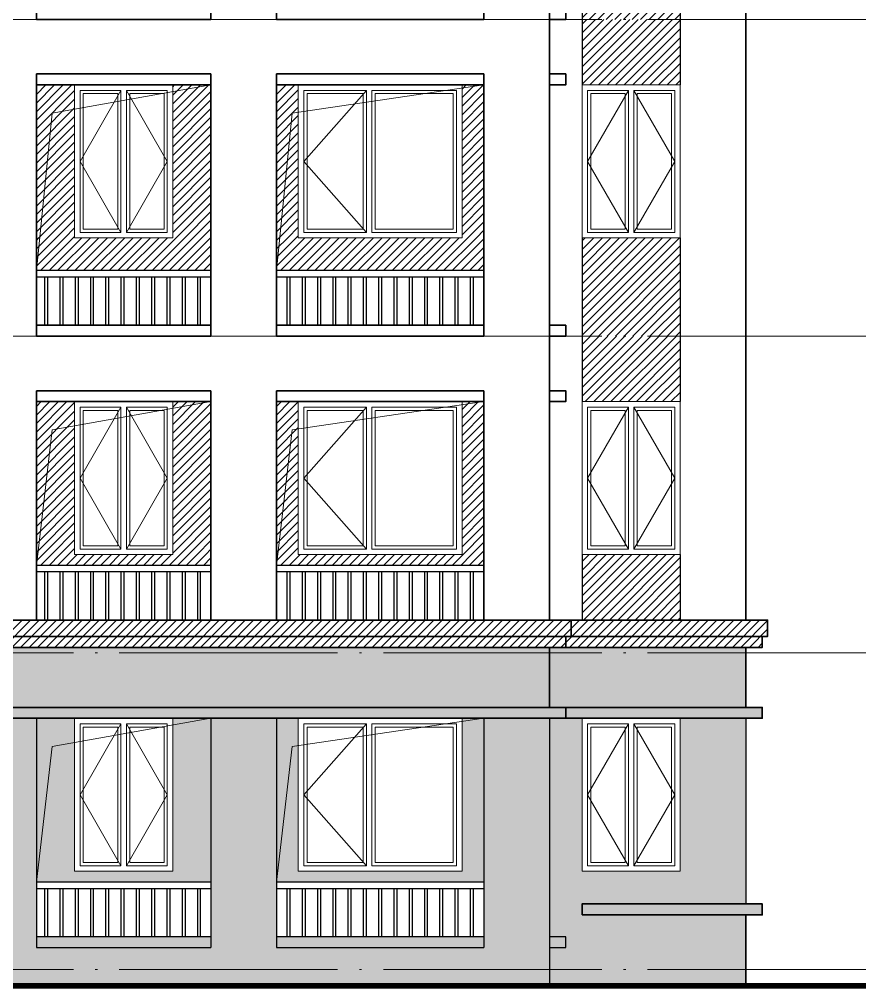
# Model space of a CAD drawing. Extents: x -518115 to 389031, y -231062 to 1628073.
# Drawn here: x 56761 to 64542, y 46065 to 54940 of the extents above; entities that cross this region are included whole.
import ezdxf

# ---------------------------------------------------------------- set-up
doc = ezdxf.new("R2010")
doc.units = 0
doc.header["$LTSCALE"] = 1000
doc.header["$MEASUREMENT"] = 0
doc.linetypes.add('DOTE', pattern=[2.42, 2, -0.2, 0.02, -0.2])
for name, color, linetype in [('3-剖面填充（细）', 250, 'Continuous'), ('5-平立面看线1', 45, 'Continuous'), ('Stair-栏杆', 142, 'Continuous'), ('看线', 251, 'Continuous')]:
    doc.layers.add(name, color=color, linetype=linetype)
for name, color, linetype, lineweight in [('DOTE', 19, 'DOTE', 9), ('WINDOW', 144, 'Continuous', 15), ('立面-中轮廓线', 213, 'Continuous', 35), ('立面-普通轮廓', 7, 'Continuous', 18), ('立面-洞口示意', 152, 'Continuous', 13), ('立面-窗开启线', 250, 'Continuous', 13)]:
    doc.layers.add(name, color=color, linetype=linetype, lineweight=lineweight)
pattern_1 = [(45, (6e-11, -2900), (-39.2886205, 39.2886205), [])]
pattern_2 = [(45, (-499467.84, 16764.28), (-39.2886205, 39.2886205), [])]

# ---------------------------------------------------------------- blocks, each defined once
blk = doc.blocks.new('GDGDRTDGRDG')
at = {"layer": '3-剖面填充（细）'}
h = blk.add_hatch(dxfattribs=at)
h.set_pattern_fill('ANSI31', color=256, scale=35)
h.set_pattern_definition([(45, (-7501.48, -1477), (-39.2886205, 39.2886205), [])])
h.paths.add_polyline_path([(561384.1, 32376), (562284.2, 32376), (562284.7, 31776), (561384.6, 31776)])
h = blk.add_hatch(dxfattribs=at)
h.set_pattern_fill('ANSI31', color=256, scale=35)
h.set_pattern_definition(pattern_1)
h.paths.add_polyline_path([(556734.4, 30376), (556384.4, 30376), (556384.4, 31776), (556734.4, 31776)])
h = blk.add_hatch(dxfattribs=at)
h.set_pattern_fill('ANSI31', color=256, scale=35)
h.set_pattern_definition(pattern_1)
h.paths.add_polyline_path([(557984.4, 30376), (557634.4, 30376), (557634.4, 31776), (557984.4, 31776)])
h = blk.add_hatch(dxfattribs=at)
h.set_pattern_fill('ANSI31', color=256, scale=35)
h.set_pattern_definition(pattern_1)
h.paths.add_polyline_path([(558784.4, 30376), (558584.4, 30376), (558584.4, 31776), (558784.4, 31776)])
h = blk.add_hatch(dxfattribs=at)
h.set_pattern_fill('ANSI31', color=256, scale=35)
h.set_pattern_definition(pattern_1)
h.paths.add_polyline_path([(560484.4, 30376), (560284.4, 30376), (560284.4, 31776), (560484.4, 31776)])
h = blk.add_hatch(dxfattribs=at)
h.set_pattern_fill('ANSI31', color=256, scale=35)
h.set_pattern_definition(pattern_1)
h.paths.add_polyline_path([(557984.4, 30076), (556384.4, 30076), (556384.4, 30376), (557984.4, 30376)])
h = blk.add_hatch(dxfattribs=at)
h.set_pattern_fill('ANSI31', color=256, scale=35)
h.set_pattern_definition(pattern_1)
h.paths.add_polyline_path([(560484.4, 30076), (558584.4, 30076), (558584.4, 30376), (560484.4, 30376)])
h = blk.add_hatch(dxfattribs=at)
h.set_pattern_fill('ANSI31', color=256, scale=35)
h.set_pattern_definition([(45, (-7501.48, -3777), (-39.2886205, 39.2886205), [])])
h.paths.add_polyline_path([(562284.7, 29476), (561384.7, 29476), (561383.9, 30376), (562283.9, 30376)])
for p, q in [((561384.3, 32376), (561384.3, 31776)), ((562284.3, 32376), (562284.3, 31776)), ((561384.3, 30376), (561384.3, 29476)), ((562284.3, 30376), (562284.3, 29476))]:
    blk.add_line(p, q, dxfattribs=at)
blk = doc.blocks.new('A$C318717E3')
at = {"layer": 'WINDOW'}
for points in [[(50, 1350), (425, 1350), (425, 50), (50, 50)], [(850, 1350), (475, 1350), (475, 50), (850, 50)]]:
    blk.add_lwpolyline(points, close=True, dxfattribs=at)
at = {"layer": 'WINDOW', "color": 250}
for points in [[(80, 1320), (395, 1320), (395, 80), (80, 80)], [(820, 1320), (505, 1320), (505, 80), (820, 80)]]:
    blk.add_lwpolyline(points, close=True, dxfattribs=at)
at = {"layer": '立面-普通轮廓'}
blk.add_lwpolyline([(0, 1400), (900, 1400), (900, 0), (0, 0)], close=True, dxfattribs=at)
at = {"layer": '立面-窗开启线', "color": 251, "ltscale": 0.5, "true_color": 0x636466}
for points in [[(425, 1350), (50, 700), (425, 50)], [(475, 1350), (850, 700), (475, 50)]]:
    blk.add_lwpolyline(points, dxfattribs=at)
blk = doc.blocks.new('A$C1F9D7F8A')
at = {"layer": 'WINDOW'}
for points in [[(-1450, 1350), (-875, 1350), (-875, 50), (-1450, 50)], [(-50, 1350), (-825, 1350), (-825, 50), (-50, 50)]]:
    blk.add_lwpolyline(points, close=True, dxfattribs=at)
at = {"layer": 'WINDOW', "color": 250}
for points in [[(-1420, 1320), (-905, 1320), (-905, 80), (-1420, 80)], [(-80, 1320), (-795, 1320), (-795, 80), (-80, 80)]]:
    blk.add_lwpolyline(points, close=True, dxfattribs=at)
at = {"layer": '立面-普通轮廓'}
blk.add_lwpolyline([(0, 1400), (-1500, 1400), (-1500, 0), (0, 0)], close=True, dxfattribs=at)
at = {"layer": '立面-窗开启线', "color": 251, "ltscale": 0.5, "true_color": 0x636466}
blk.add_lwpolyline([(-875, 1350), (-1450, 700), (-875, 50)], dxfattribs=at)
blk = doc.blocks.new('HFHFHHTHFHF')
at = {"layer": 'Stair-栏杆'}
for p, q in [((557984.4, 32976), (556384.4, 32976)), ((560484.4, 32976), (558584.4, 32976)), ((557984.4, 32916), (556384.4, 32916)), ((560484.4, 32916), (558584.4, 32916))]:
    blk.add_line(p, q, dxfattribs=at)
for points in [[(556459.4, 32916), (556459.4, 32476)], [(556489.4, 32476), (556489.4, 32916)], [(556599.4, 32916), (556599.4, 32476)], [(556629.4, 32476), (556629.4, 32916)], [(556739.4, 32916), (556739.4, 32476)], [(556769.4, 32476), (556769.4, 32916)], [(556879.4, 32916), (556879.4, 32476)], [(556909.4, 32476), (556909.4, 32916)], [(557019.4, 32916), (557019.4, 32476)], [(557049.4, 32476), (557049.4, 32916)], [(557159.4, 32916), (557159.4, 32476)], [(557189.4, 32476), (557189.4, 32916)], [(557299.4, 32916), (557299.4, 32476)], [(557329.4, 32476), (557329.4, 32916)], [(557439.4, 32916), (557439.4, 32476)], [(557469.4, 32476), (557469.4, 32916)], [(557579.4, 32916), (557579.4, 32476)], [(557609.4, 32476), (557609.4, 32916)], [(557719.4, 32916), (557719.4, 32476)], [(557749.4, 32476), (557749.4, 32916)], [(557859.4, 32916), (557859.4, 32476)], [(557889.4, 32476), (557889.4, 32916)], [(558679.4, 32916), (558679.4, 32476)], [(558709.4, 32476), (558709.4, 32916)], [(558819.4, 32916), (558819.4, 32476)], [(558849.4, 32476), (558849.4, 32916)], [(558959.4, 32916), (558959.4, 32476)], [(558989.4, 32476), (558989.4, 32916)], [(559099.4, 32916), (559099.4, 32476)], [(559129.4, 32476), (559129.4, 32916)], [(559239.4, 32916), (559239.4, 32476)], [(559269.4, 32476), (559269.4, 32916)], [(559379.4, 32916), (559379.4, 32476)], [(559409.4, 32476), (559409.4, 32916)], [(559519.4, 32916), (559519.4, 32476)], [(559549.4, 32476), (559549.4, 32916)], [(559659.4, 32916), (559659.4, 32476)], [(559689.4, 32476), (559689.4, 32916)], [(559799.4, 32916), (559799.4, 32476)], [(559829.4, 32476), (559829.4, 32916)], [(559939.4, 32916), (559939.4, 32476)], [(559969.4, 32476), (559969.4, 32916)], [(560079.4, 32916), (560079.4, 32476)], [(560109.4, 32476), (560109.4, 32916)], [(560219.4, 32916), (560219.4, 32476)], [(560249.4, 32476), (560249.4, 32916)], [(560359.4, 32916), (560359.4, 32476)], [(560389.4, 32476), (560389.4, 32916)]]:
    blk.add_lwpolyline(points, dxfattribs=at)
at = {"layer": '立面-中轮廓线'}
for p, q in [((561084.4, 35276), (561084.4, 32376)), ((562884.4, 35276), (562884.4, 32376)), ((556384.4, 34776), (556384.4, 32376)), ((557984.4, 34776), (557984.4, 32376)), ((558584.4, 34776), (558584.4, 32376)), ((560484.4, 34776), (560484.4, 32376))]:
    blk.add_line(p, q, dxfattribs=at)
for points in [[(557984.4, 34776), (556384.4, 34776)], [(560484.4, 34776), (558584.4, 34776)], [(561084.4, 34676), (561234.4, 34676), (561234.4, 34776), (561084.4, 34776)], [(556384.4, 34676), (557984.4, 34676)], [(558584.4, 34676), (560484.4, 34676)], [(557984.4, 32476), (556384.4, 32476)], [(560484.4, 32476), (558584.4, 32476)], [(561084.4, 32376), (561234.4, 32376), (561234.4, 32476), (561084.4, 32476)], [(556384.4, 32376), (557984.4, 32376)], [(558584.4, 32376), (560484.4, 32376)]]:
    blk.add_lwpolyline(points, dxfattribs=at)
for name, p in [('A$C318717E3', (556734.4, 33276)), ('A$C1F9D7F8A', (560284.4, 33276)), ('A$C318717E3', (561384.3, 33276))]:
    blk.add_blockref(name, p)

msp = doc.modelspace()

# ---------------------------------------------------------------- hatches: boundary and pattern name
at = {"layer": '3-剖面填充（细）'}
h = msp.add_hatch(dxfattribs=at)
h.set_pattern_fill('ANSI31', color=256, scale=35)
h.set_pattern_definition([(45, (-506969.325, 18187.28), (-39.2886205, 39.2886205), [])])
h.paths.add_polyline_path([(61916.2, 52040.3), (62816.4, 52040.3), (62816.9, 51440.3), (61916.7, 51440.3)])
h = msp.add_hatch(dxfattribs=at)
h.set_pattern_fill('ANSI31', color=256, scale=35)
h.set_pattern_definition(pattern_2)
h.paths.add_polyline_path([(57266.6, 50040.3), (56916.6, 50040.3), (56916.6, 51440.3), (57266.6, 51440.3)])
h = msp.add_hatch(dxfattribs=at)
h.set_pattern_fill('ANSI31', color=256, scale=35)
h.set_pattern_definition(pattern_2)
h.paths.add_polyline_path([(58516.6, 50040.3), (58166.6, 50040.3), (58166.6, 51440.3), (58516.6, 51440.3)])
h = msp.add_hatch(dxfattribs=at)
h.set_pattern_fill('ANSI31', color=256, scale=35)
h.set_pattern_definition(pattern_2)
h.paths.add_polyline_path([(59316.6, 50040.3), (59116.6, 50040.3), (59116.6, 51440.3), (59316.6, 51440.3)])
h = msp.add_hatch(dxfattribs=at)
h.set_pattern_fill('ANSI31', color=256, scale=35)
h.set_pattern_definition(pattern_2)
h.paths.add_polyline_path([(61016.6, 50040.3), (60816.6, 50040.3), (60816.6, 51440.3), (61016.6, 51440.3)])
h = msp.add_hatch(dxfattribs=at)
h.set_pattern_fill('ANSI31', color=256, scale=35)
h.set_pattern_definition(pattern_2)
h.paths.add_polyline_path([(56916.6, 49940.3), (58516.6, 49940.3), (58516.6, 50040.3), (56916.6, 50040.3)])
h = msp.add_hatch(dxfattribs=at)
h.set_pattern_fill('ANSI31', color=256, scale=35)
h.set_pattern_definition(pattern_2)
h.paths.add_polyline_path([(59116.6, 49940.3), (61016.6, 49940.3), (61016.6, 50040.3), (59116.6, 50040.3)])
h = msp.add_hatch(dxfattribs=at)
h.set_pattern_fill('ANSI31', color=256, scale=35)
h.set_pattern_definition([(45, (-506969.325, 15887.28), (-39.2886205, 39.2886205), [])])
h.paths.add_polyline_path([(61916.6, 49440.3), (62816.6, 49440.3), (62816.1, 50040.3), (61916.1, 50040.3)])
h = msp.add_hatch(dxfattribs=at)
h.set_pattern_fill('ANSI31', color=256, scale=35)
h.set_pattern_definition([(45, (-408100, 4864.28), (-39.2886205, 39.2886205), [])])
h.paths.add_polyline_path([(63616.6, 49290.3), (63566.6, 49290.3), (63566.6, 49190.3), (53116.6, 49190.3), (53116.6, 49440.3), (63616.6, 49440.3)])
h = msp.add_hatch(dxfattribs=at)
h.set_pattern_fill('混凝土', color=251, scale=40)
h.set_pattern_definition([(50, (-463528.84, 44790.78), (286.90407, -25.10085), [30, -330]), (355, (-463528.84, 44790.78), (-55.50053, 300.87685), [24, -264]), (100.4514, (-463504.93, 44788.69), (231.40375, 275.77582), [25.49608, -280.45684]), (46.1842, (-463528.84, 44870.78), (426.89642, -66.2076), [45, -495]), (96.6356, (-463493.27, 44865.26), (373.86508, 389.64715), [38.2441, -420.6852]), (351.1842, (-463528.84, 44870.78), (373.86478, 389.64744), [36, -396]), (21, (-463488.84, 44850.78), (238.76282, -161.04756), [30, -330]), (326, (-463488.84, 44850.78), (97.32613, 290.06002), [24, -264]), (71.4514, (-463468.95, 44837.36), (336.08905, 129.0122), [25.49608, -280.45684]), (37.5, (-463528.84, 44790.78), (4.863942, 133.157542), [0, -260.8, 0, -268, 0, -265]), (7.5, (-463528.84, 44790.78), (105.227815, 157.764685), [0, -152.8, 0, -254.8, 0, -101]), (327.5, (-463618.04, 44790.78), (213.528974, -9.021949), [0, -100, 0, -312, 0, -414]), (317.5, (-463658.04, 44790.78), (233.27447, 40.04199), [0, -130, 0, -207.2, 0, -294])])
h.paths.add_polyline_path([(47116.6, 48540.3), (48316.6, 48540.3), (48316.6, 47140.3), (47116.6, 47140.3)], flags=16)
h.paths.add_polyline_path([(45316.6, 47040.3), (46416.6, 47040.3), (46416.6, 46540.3), (45316.6, 46540.3)], flags=16)
h.paths.add_polyline_path([(45416.6, 48540.3), (46316.6, 48540.3), (46316.6, 47140.3), (45416.6, 47140.3)], flags=16)
h.paths.add_polyline_path([(43116.6, 47040.3), (44716.6, 47040.3), (44716.6, 46540.3), (43116.6, 46540.3)], flags=16)
h.paths.add_polyline_path([(43466.6, 48540.3), (44366.6, 48540.3), (44366.6, 47140.3), (43466.6, 47140.3)], flags=16)
h.paths.add_polyline_path([(40616.6, 47040.3), (42516.6, 47040.3), (42516.6, 46540.3), (40616.6, 46540.3)], flags=16)
h.paths.add_polyline_path([(40816.6, 48540.3), (42316.6, 48540.3), (42316.6, 47140.3), (40816.6, 47140.3)], flags=16)
h.paths.add_polyline_path([(38816.7, 48540.3), (39716.7, 48540.3), (39716.7, 47140.3), (38816.7, 47140.3)], flags=16)
h.paths.add_polyline_path([(54516.6, 48540.3), (53316.6, 48540.3), (53316.6, 47140.3), (54516.6, 47140.3)], flags=16)
h.paths.add_polyline_path([(56316.6, 47040.3), (55216.6, 47040.3), (55216.6, 46540.3), (56316.6, 46540.3)], flags=16)
h.paths.add_polyline_path([(56216.6, 48540.3), (55316.6, 48540.3), (55316.6, 47140.3), (56216.6, 47140.3)], flags=16)
h.paths.add_polyline_path([(58516.6, 47040.3), (56916.6, 47040.3), (56916.6, 46540.3), (58516.6, 46540.3)], flags=16)
h.paths.add_polyline_path([(58166.6, 48540.3), (57266.6, 48540.3), (57266.6, 47140.3), (58166.6, 47140.3)], flags=16)
h.paths.add_polyline_path([(61016.6, 47040.3), (59116.6, 47040.3), (59116.6, 46540.3), (61016.6, 46540.3)], flags=16)
h.paths.add_polyline_path([(60816.6, 48540.3), (59316.6, 48540.3), (59316.6, 47140.3), (60816.6, 47140.3)], flags=16)
h.paths.add_polyline_path([(62816.5, 48540.3), (61916.5, 48540.3), (61916.5, 47140.3), (62816.5, 47140.3)], flags=16)
h.paths.add_polyline_path([(63416.6, 49190.3), (63416.6, 48640.3), (63566.6, 48640.3), (63566.6, 48540.3), (63416.6, 48540.3), (63416.6, 46840.3), (63566.6, 46840.3), (63566.6, 46740.3), (63416.6, 46740.3), (63416.6, 46090.3), (53116.6, 46090.3), (53116.6, 49190.3)])
h.paths.add_polyline_path([(29516.6, 48540.3), (28316.6, 48540.3), (28316.6, 47140.3), (29516.6, 47140.3)], flags=16)
h.paths.add_polyline_path([(31316.6, 47040.3), (30216.6, 47040.3), (30216.6, 46540.3), (31316.6, 46540.3)], flags=16)
h.paths.add_polyline_path([(31216.6, 48540.3), (30316.6, 48540.3), (30316.6, 47140.3), (31216.6, 47140.3)], flags=16)
h.paths.add_polyline_path([(33516.6, 47040.3), (31916.6, 47040.3), (31916.6, 46540.3), (33516.6, 46540.3)], flags=16)
h.paths.add_polyline_path([(33166.6, 48540.3), (32266.6, 48540.3), (32266.6, 47140.3), (33166.6, 47140.3)], flags=16)
h.paths.add_polyline_path([(36016.6, 47040.3), (34116.6, 47040.3), (34116.6, 46540.3), (36016.6, 46540.3)], flags=16)
h.paths.add_polyline_path([(35816.6, 48540.3), (34316.6, 48540.3), (34316.6, 47140.3), (35816.6, 47140.3)], flags=16)
h.paths.add_polyline_path([(37816.5, 48540.3), (36916.5, 48540.3), (36916.5, 47140.3), (37816.5, 47140.3)], flags=16)
h.paths.add_polyline_path([(22116.6, 48540.3), (23316.6, 48540.3), (23316.6, 47140.3), (22116.6, 47140.3)], flags=16)
h.paths.add_polyline_path([(20316.6, 47040.3), (21416.6, 47040.3), (21416.6, 46540.3), (20316.6, 46540.3)], flags=16)
h.paths.add_polyline_path([(20416.6, 48540.3), (21316.6, 48540.3), (21316.6, 47140.3), (20416.6, 47140.3)], flags=16)
h.paths.add_polyline_path([(18116.6, 47040.3), (19716.6, 47040.3), (19716.6, 46540.3), (18116.6, 46540.3)], flags=16)
h.paths.add_polyline_path([(18466.6, 48540.3), (19366.6, 48540.3), (19366.6, 47140.3), (18466.6, 47140.3)], flags=16)
h.paths.add_polyline_path([(15616.6, 47040.3), (17516.6, 47040.3), (17516.6, 46540.3), (15616.6, 46540.3)], flags=16)
h.paths.add_polyline_path([(15816.6, 48540.3), (17316.6, 48540.3), (17316.6, 47140.3), (15816.6, 47140.3)], flags=16)
h.paths.add_polyline_path([(13816.7, 48540.3), (14716.7, 48540.3), (14716.7, 47140.3), (13816.7, 47140.3)], flags=16)
h.paths.add_polyline_path([(28116.6, 49190.3), (48516.6, 49190.3), (48516.6, 46090.3), (28116.6, 46090.3)])
h.paths.add_polyline_path([(13216.6, 49190.3), (13216.6, 48640.3), (13066.6, 48640.3), (13066.6, 48540.3), (13216.6, 48540.3), (13216.6, 46840.3), (13066.6, 46840.3), (13066.6, 46740.3), (13216.6, 46740.3), (13216.6, 46090.3), (23516.6, 46090.3), (23516.6, 49190.3)])

# ---------------------------------------------------------------- linework, layer by layer
for p, q in [((61916.5, 52040.3), (61916.5, 51440.3)), ((62816.5, 52040.3), (62816.5, 51440.3)), ((61916.5, 50040.3), (61916.5, 49440.3)), ((62816.5, 50040.3), (62816.5, 49440.3))]:
    msp.add_line(p, q, dxfattribs=at)
at = {"layer": '5-平立面看线1', "color": 1, "ltscale": 0.8, "const_width": 50}
msp.add_lwpolyline([(12116.6, 46090.3), (64516.6, 46090.3)], dxfattribs=at)
at = {"layer": 'DOTE', "linetype": 'DOTE'}
for p, q in [((64516.6, 54940.3), (12116.6, 54940.3)), ((64516.6, 52040.3), (12116.6, 52040.3)), ((64516.6, 49140.3), (12116.6, 49140.3)), ((64516.6, 46240.3), (12116.6, 46240.3))]:
    msp.add_line(p, q, dxfattribs=at)
at = {"layer": 'Stair-栏杆'}
for p, q in [((58516.6, 49940.3), (56916.6, 49940.3)), ((58516.6, 49880.3), (56916.6, 49880.3)), ((61016.6, 49940.3), (59116.6, 49940.3)), ((61016.6, 49880.3), (59116.6, 49880.3)), ((58516.6, 47040.3), (56916.6, 47040.3)), ((61016.6, 47040.3), (59116.6, 47040.3)), ((58516.6, 46980.3), (56916.6, 46980.3)), ((61016.6, 46980.3), (59116.6, 46980.3))]:
    msp.add_line(p, q, dxfattribs=at)
for points in [[(56991.6, 49880.3), (56991.6, 49440.3)], [(57021.6, 49440.3), (57021.6, 49880.3)], [(57131.6, 49880.3), (57131.6, 49440.3)], [(57161.6, 49440.3), (57161.6, 49880.3)], [(57271.6, 49880.3), (57271.6, 49440.3)], [(57301.6, 49440.3), (57301.6, 49880.3)], [(57411.6, 49880.3), (57411.6, 49440.3)], [(57441.6, 49440.3), (57441.6, 49880.3)], [(57551.6, 49880.3), (57551.6, 49440.3)], [(57581.6, 49440.3), (57581.6, 49880.3)], [(57691.6, 49880.3), (57691.6, 49440.3)], [(57721.6, 49440.3), (57721.6, 49880.3)], [(57831.6, 49880.3), (57831.6, 49440.3)], [(57861.6, 49440.3), (57861.6, 49880.3)], [(57971.6, 49880.3), (57971.6, 49440.3)], [(58001.6, 49440.3), (58001.6, 49880.3)], [(58111.6, 49880.3), (58111.6, 49440.3)], [(58141.6, 49440.3), (58141.6, 49880.3)], [(58251.6, 49880.3), (58251.6, 49440.3)], [(58281.6, 49440.3), (58281.6, 49880.3)], [(58391.6, 49880.3), (58391.6, 49440.3)], [(58421.6, 49440.3), (58421.6, 49880.3)], [(59211.6, 49880.3), (59211.6, 49440.3)], [(59241.6, 49440.3), (59241.6, 49880.3)], [(59351.6, 49880.3), (59351.6, 49440.3)], [(59381.6, 49440.3), (59381.6, 49880.3)], [(59491.6, 49880.3), (59491.6, 49440.3)], [(59521.6, 49440.3), (59521.6, 49880.3)], [(59631.6, 49880.3), (59631.6, 49440.3)], [(59661.6, 49440.3), (59661.6, 49880.3)], [(59771.6, 49880.3), (59771.6, 49440.3)], [(59801.6, 49440.3), (59801.6, 49880.3)], [(59911.6, 49880.3), (59911.6, 49440.3)], [(59941.6, 49440.3), (59941.6, 49880.3)], [(60051.6, 49880.3), (60051.6, 49440.3)], [(60081.6, 49440.3), (60081.6, 49880.3)], [(60191.6, 49880.3), (60191.6, 49440.3)], [(60221.6, 49440.3), (60221.6, 49880.3)], [(60331.6, 49880.3), (60331.6, 49440.3)], [(60361.6, 49440.3), (60361.6, 49880.3)], [(60471.6, 49880.3), (60471.6, 49440.3)], [(60501.6, 49440.3), (60501.6, 49880.3)], [(60611.6, 49880.3), (60611.6, 49440.3)], [(60641.6, 49440.3), (60641.6, 49880.3)], [(60751.6, 49880.3), (60751.6, 49440.3)], [(60781.6, 49440.3), (60781.6, 49880.3)], [(60891.6, 49880.3), (60891.6, 49440.3)], [(60921.6, 49440.3), (60921.6, 49880.3)], [(56991.6, 46980.3), (56991.6, 46540.3)], [(57021.6, 46540.3), (57021.6, 46980.3)], [(57131.6, 46980.3), (57131.6, 46540.3)], [(57161.6, 46540.3), (57161.6, 46980.3)], [(57271.6, 46980.3), (57271.6, 46540.3)], [(57301.6, 46540.3), (57301.6, 46980.3)], [(57411.6, 46980.3), (57411.6, 46540.3)], [(57441.6, 46540.3), (57441.6, 46980.3)], [(57551.6, 46980.3), (57551.6, 46540.3)], [(57581.6, 46540.3), (57581.6, 46980.3)], [(57691.6, 46980.3), (57691.6, 46540.3)], [(57721.6, 46540.3), (57721.6, 46980.3)], [(57831.6, 46980.3), (57831.6, 46540.3)], [(57861.6, 46540.3), (57861.6, 46980.3)], [(57971.6, 46980.3), (57971.6, 46540.3)], [(58001.6, 46540.3), (58001.6, 46980.3)], [(58111.6, 46980.3), (58111.6, 46540.3)], [(58141.6, 46540.3), (58141.6, 46980.3)], [(58251.6, 46980.3), (58251.6, 46540.3)], [(58281.6, 46540.3), (58281.6, 46980.3)], [(58391.6, 46980.3), (58391.6, 46540.3)], [(58421.6, 46540.3), (58421.6, 46980.3)], [(59211.6, 46980.3), (59211.6, 46540.3)], [(59241.6, 46540.3), (59241.6, 46980.3)], [(59351.6, 46980.3), (59351.6, 46540.3)], [(59381.6, 46540.3), (59381.6, 46980.3)], [(59491.6, 46980.3), (59491.6, 46540.3)], [(59521.6, 46540.3), (59521.6, 46980.3)], [(59631.6, 46980.3), (59631.6, 46540.3)], [(59661.6, 46540.3), (59661.6, 46980.3)], [(59771.6, 46980.3), (59771.6, 46540.3)], [(59801.6, 46540.3), (59801.6, 46980.3)], [(59911.6, 46980.3), (59911.6, 46540.3)], [(59941.6, 46540.3), (59941.6, 46980.3)], [(60051.6, 46980.3), (60051.6, 46540.3)], [(60081.6, 46540.3), (60081.6, 46980.3)], [(60191.6, 46980.3), (60191.6, 46540.3)], [(60221.6, 46540.3), (60221.6, 46980.3)], [(60331.6, 46980.3), (60331.6, 46540.3)], [(60361.6, 46540.3), (60361.6, 46980.3)], [(60471.6, 46980.3), (60471.6, 46540.3)], [(60501.6, 46540.3), (60501.6, 46980.3)], [(60611.6, 46980.3), (60611.6, 46540.3)], [(60641.6, 46540.3), (60641.6, 46980.3)], [(60751.6, 46980.3), (60751.6, 46540.3)], [(60781.6, 46540.3), (60781.6, 46980.3)], [(60891.6, 46980.3), (60891.6, 46540.3)], [(60921.6, 46540.3), (60921.6, 46980.3)]]:
    msp.add_lwpolyline(points, dxfattribs=at)
at = {"layer": '看线', "color": 30}
for p, q in [((56916.6, 48540.3), (56916.6, 46440.3)), ((58516.6, 48540.3), (58516.6, 46440.3)), ((59116.6, 48540.3), (59116.6, 46440.3)), ((61016.6, 48540.3), (61016.6, 46440.3)), ((61616.6, 48540.3), (61616.6, 46090.3)), ((63416.6, 48540.3), (63416.6, 46840.3))]:
    msp.add_line(p, q, dxfattribs=at)
for points in [[(58516.6, 46540.3), (56916.6, 46540.3)], [(61016.6, 46540.3), (59116.6, 46540.3)], [(61616.6, 46440.3), (61766.6, 46440.3), (61766.6, 46540.3), (61616.6, 46540.3)], [(56916.6, 46440.3), (58516.6, 46440.3)], [(59116.6, 46440.3), (61016.6, 46440.3)]]:
    msp.add_lwpolyline(points, dxfattribs=at)
at = {"layer": '立面-中轮廓线'}
for p, q in [((61616.6, 52040.3), (61616.6, 49440.3)), ((63416.6, 52040.3), (63416.6, 49440.3)), ((56916.6, 51540.3), (56916.6, 49440.3)), ((58516.6, 51540.3), (58516.6, 49440.3)), ((59116.6, 51540.3), (59116.6, 49440.3)), ((61016.6, 51540.3), (61016.6, 49440.3))]:
    msp.add_line(p, q, dxfattribs=at)
at = {"layer": '立面-中轮廓线', "color": 2}
for p, q in [((63616.6, 49440.3), (53116.6, 49440.3)), ((63616.6, 49290.3), (53116.6, 49290.3)), ((63416.6, 49190.3), (53116.6, 49190.3)), ((63416.6, 48640.3), (53116.6, 48640.3)), ((63416.6, 48540.3), (53116.6, 48540.3)), ((63416.6, 46740.3), (63416.6, 46090.3))]:
    msp.add_line(p, q, dxfattribs=at)
at = {"layer": '立面-中轮廓线'}
for points in [[(58516.6, 51540.3), (56916.6, 51540.3)], [(61016.6, 51540.3), (59116.6, 51540.3)], [(61616.6, 51440.3), (61766.6, 51440.3), (61766.6, 51540.3), (61616.6, 51540.3)], [(56916.6, 51440.3), (58516.6, 51440.3)], [(59116.6, 51440.3), (61016.6, 51440.3)]]:
    msp.add_lwpolyline(points, dxfattribs=at)
at = {"layer": '立面-中轮廓线', "color": 2}
for points in [[(61616.6, 49440.3), (61816.6, 49440.3), (61816.6, 49290.3), (61766.6, 49290.3), (61766.6, 49190.3), (61616.6, 49190.3), (61616.6, 48640.3), (61766.6, 48640.3), (61766.6, 48540.3), (61616.6, 48540.3)], [(63416.6, 49440.3), (63616.6, 49440.3), (63616.6, 49290.3), (63566.6, 49290.3), (63566.6, 49190.3), (63416.6, 49190.3), (63416.6, 48640.3), (63566.6, 48640.3), (63566.6, 48540.3), (63416.6, 48540.3)]]:
    msp.add_lwpolyline(points, dxfattribs=at)
msp.add_lwpolyline([(61916.5, 46740.3), (61916.5, 46840.3), (63566.6, 46840.3), (63566.6, 46740.3)], close=True, dxfattribs=at)
at = {"layer": '立面-洞口示意'}
for points in [[(56916.6, 52640.3), (57061.4, 54081.2), (58516.6, 54340.3)], [(59116.6, 52640.3), (59261.4, 54081.2), (61016.6, 54340.3)], [(56916.6, 49940.3), (57061.4, 51181.2), (58516.6, 51440.3)], [(59116.6, 49940.3), (59261.4, 51181.2), (61016.6, 51440.3)], [(56916.6, 47040.3), (57061.4, 48281.2), (58516.6, 48540.3)], [(59116.6, 47040.3), (59261.4, 48281.2), (61016.6, 48540.3)]]:
    msp.add_lwpolyline(points, dxfattribs=at)

# ---------------------------------------------------------------- block references
for name, p in [('HFHFHHTHFHF', (-499467.8, 22564.3)), ('GDGDRTDGRDG', (-499467.8, 25464.3)), ('HFHFHHTHFHF', (-499467.8, 19664.3)), ('GDGDRTDGRDG', (-499467.8, 22564.3)), ('A$C318717E3', (57266.6, 50040.3)), ('A$C1F9D7F8A', (60816.6, 50040.3)), ('A$C318717E3', (61916.5, 50040.3)), ('A$C318717E3', (57266.6, 47140.3)), ('A$C1F9D7F8A', (60816.6, 47140.3)), ('A$C318717E3', (61916.5, 47140.3))]:
    msp.add_blockref(name, p)

doc.saveas('drawing.dxf')
